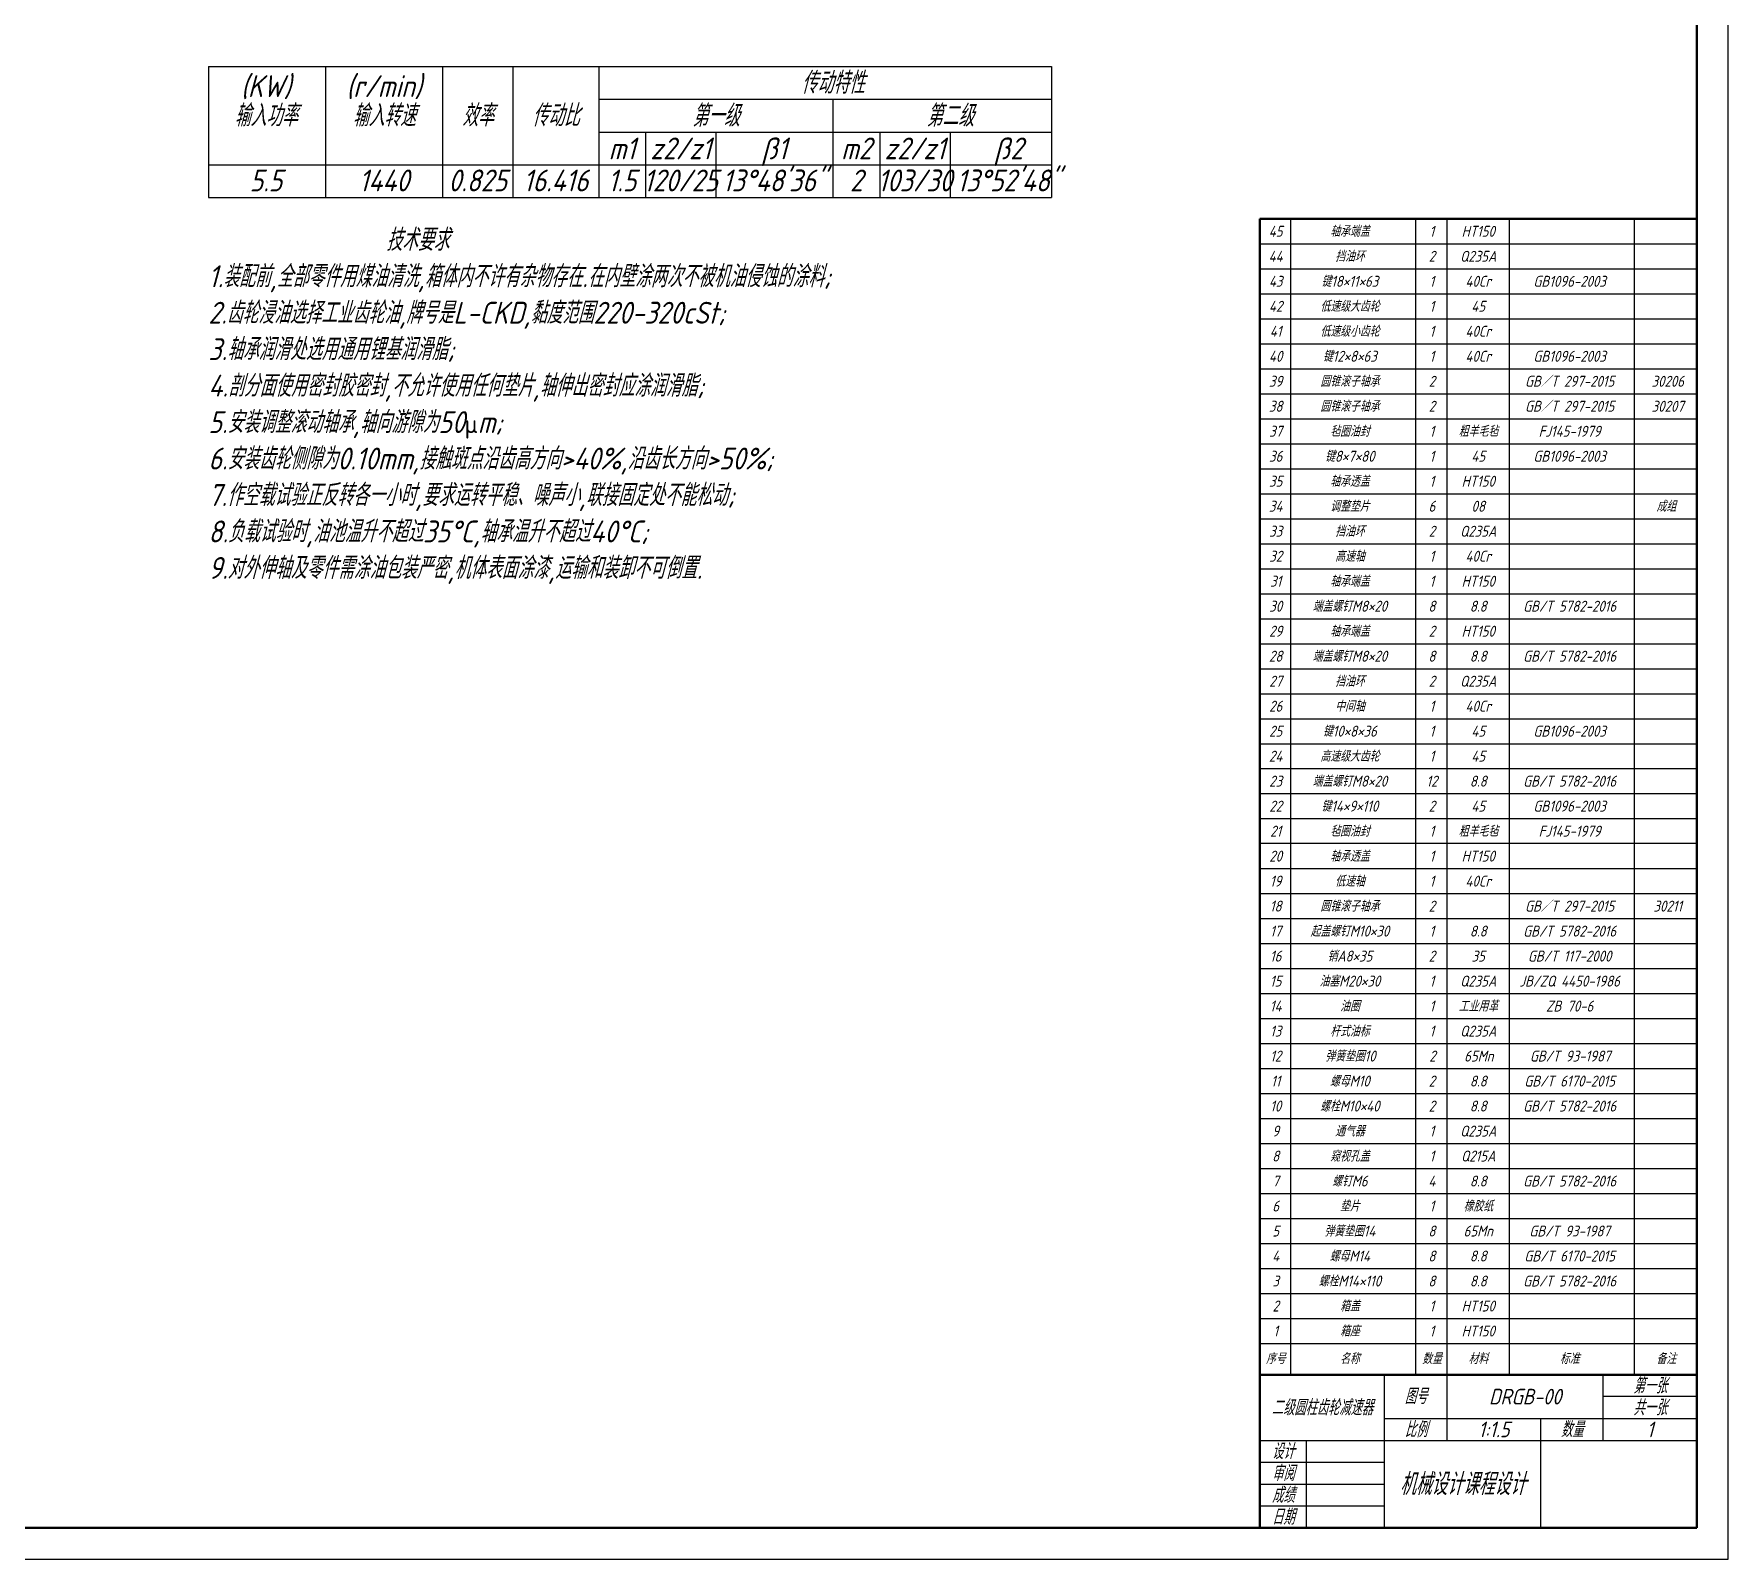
# Model space of a CAD drawing. Header units: millimetres. Extents: x 0 to 3756, y 0 to 2107.
# Drawn here: x 646 to 1189, y 0 to 488 of the extents above; entities that cross this region are included whole.
import ezdxf
from ezdxf.enums import TextEntityAlignment as Align

# ---------------------------------------------------------------- set-up
doc = ezdxf.new("R2010")
doc.units = ezdxf.units.MM
doc.header["$LTSCALE"] = 0.25
for name, color, linetype, lineweight in [('文字', 7, 'Continuous', 25), ('粗实线', 7, 'Continuous', 50), ('细实线', 7, 'Continuous', 25)]:
    doc.layers.add(name, color=color, linetype=linetype, lineweight=lineweight)
doc.styles.add('gbeitc', font='gbeitc.shx', dxfattribs={"height": 5, "bigfont": 'gbcbig.shx'})

msp = doc.modelspace()

# ---------------------------------------------------------------- linework, layer by layer
at = {"layer": '文字'}
for p, q in [((1179, 52), (1179, 422)), ((1039, 69), (1179, 69))]:
    msp.add_line(p, q, dxfattribs=at)
at = {"layer": '粗实线'}
for p, q in [((1179, 10), (1179, 831)), ((1039, 429), (1039, 221)), ((1179, 429), (1039, 429)), ((1179, 66), (1179, 362)), ((1039, 221), (1039, 59)), ((1179, 74), (1179, 66)), ((1039, 59), (1039, 69)), ((1179, 66), (1179, 10)), ((1039, 10), (1039, 59)), ((1039, 59), (1179, 59)), ((25, 10), (1179, 10)), ((819, 10), (999, 10)), ((819, 10), (999, 10)), ((1179, 10), (999, 10)), ((1179, 10), (1177, 10))]:
    msp.add_line(p, q, dxfattribs=at)
at = {"layer": '细实线'}
for p, q in [((1189, 0), (1189, 841)), ((702.3268, 477.771), (972.3268, 477.771)), ((702.3268, 477.771), (702.3268, 435.771)), ((739.8268, 477.771), (739.8268, 435.771)), ((777.3268, 477.771), (777.3268, 435.771)), ((799.8268, 477.771), (799.8268, 435.771)), ((827.3268, 477.771), (827.3268, 435.771)), ((972.3268, 477.771), (972.3268, 435.771)), ((827.3268, 467.271), (972.3268, 467.271)), ((902.3268, 467.271), (902.3268, 435.771)), ((827.3268, 456.771), (972.3268, 456.771)), ((842.3268, 456.771), (842.3268, 435.771)), ((864.8268, 456.771), (864.8268, 435.771)), ((917.3268, 456.771), (917.3268, 435.771)), ((939.8268, 456.771), (939.8268, 435.771)), ((702.3268, 446.271), (972.3268, 446.271)), ((702.3268, 435.771), (972.3268, 435.771)), ((1049, 59), (1049, 429)), ((1089, 59), (1089, 429)), ((1099, 59), (1099, 429)), ((1119, 59), (1119, 429)), ((1159, 59), (1159, 429)), ((1039, 421), (1179, 421)), ((1039, 413), (1179, 413)), ((1039, 405), (1179, 405)), ((1039, 397), (1179, 397)), ((1039, 389), (1179, 389)), ((1039, 381), (1179, 381)), ((1039, 373), (1179, 373)), ((1039, 365), (1179, 365)), ((1039, 357), (1179, 357)), ((1039, 349), (1179, 349)), ((1039, 341), (1179, 341)), ((1039, 333), (1179, 333)), ((1039, 325), (1179, 325)), ((1039, 317), (1179, 317)), ((1039, 309), (1179, 309)), ((1039, 301), (1179, 301)), ((1039, 293), (1179, 293)), ((1039, 285), (1179, 285)), ((1039, 277), (1179, 277)), ((1039, 269), (1179, 269)), ((1039, 261), (1179, 261)), ((1039, 253), (1179, 253)), ((1039, 245), (1179, 245)), ((1039, 237), (1179, 237)), ((1179, 229), (1039, 229)), ((1039, 221), (1179, 221)), ((1039, 213), (1179, 213)), ((1039, 205), (1179, 205)), ((1039, 197), (1179, 197)), ((1039, 189), (1179, 189)), ((1039, 181), (1179, 181)), ((1039, 173), (1179, 173)), ((1039, 165), (1179, 165)), ((1039, 157), (1179, 157)), ((1039, 149), (1179, 149)), ((1039, 141), (1179, 141)), ((1039, 133), (1179, 133)), ((1039, 125), (1179, 125)), ((1039, 117), (1179, 117)), ((1039, 109), (1179, 109)), ((1039, 101), (1179, 101)), ((1039, 93), (1179, 93)), ((1039, 85), (1179, 85)), ((1039, 77), (1179, 77)), ((1079, 10), (1079, 59)), ((1099, 38), (1099, 59)), ((1149, 38), (1149, 59)), ((1179, 52), (1149, 52)), ((1079, 45), (1179, 45)), ((1129, 10), (1129, 45)), ((1039, 38), (1179, 38)), ((1054, 10), (1054, 38)), ((1039, 31), (1079, 31)), ((1039, 24), (1079, 24)), ((1039, 17), (1079, 17)), ((0, 0), (1189, 0))]:
    msp.add_line(p, q, dxfattribs=at)

# ---------------------------------------------------------------- texts
at = {"layer": '文字', "style": 'gbeitc'}
for s, height, p in [('(KW)', 7, (720.7509, 471.471)), ('(r/min)', 7, (758.5768, 471.471)), ('传动特性', 7, (902.3268, 472.521)), ('输入功率', 7, (720.7509, 462.071)), ('输入转速', 7, (758.5768, 462.071)), ('效率', 7, (788.5768, 462.071)), ('传动比', 7, (813.5768, 462.071)), ('第一级', 7, (864.8268, 462.021)), ('第二级', 7, (939.8268, 462.021)), ('m1', 7, (834.8268, 451.521)), ('z2/z1', 7, (853.5768, 451.521)), ('β1', 7, (883.5768, 451.521)), ('m2', 7, (909.8268, 451.521)), ('z2/z1', 7, (928.5768, 451.521)), ('β2', 7, (958.5768, 451.521)), ('13°48\'36"', 7, (883.5768, 441.271)), ('13°52\'48"', 7, (958.5768, 441.271)), ('5.5', 7, (720.7509, 441.271)), ('1440', 7, (758.5768, 441.271)), ('0.825', 7, (788.5768, 441.271)), ('16.416', 7, (813.5768, 441.271)), ('1.5', 7, (834.8268, 441.271)), ('120/25', 7, (853.5768, 441.271)), ('2', 7, (909.8268, 441.271)), ('103/30', 7, (928.5768, 441.271)), ('45', 3.5, (1044.108, 425)), ('轴承端盖', 3.5, (1067.8448, 425)), ('1', 3.5, (1094.1324, 425)), ('HT150', 3.5, (1108.9742, 425)), ('44', 3.5, (1044.108, 417)), ('挡油环', 3.5, (1067.8448, 417)), ('2', 3.5, (1094.1324, 417)), ('Q235A', 3.5, (1108.9742, 417)), ('43', 3.5, (1044.108, 409)), ('键18×11×63', 3.5, (1067.8448, 409)), ('1', 3.5, (1094.1324, 409)), ('40Cr', 3.5, (1108.9742, 409)), ('GB1096-2003', 3.5, (1138.2443, 409)), ('42', 3.5, (1044.108, 401)), ('低速级大齿轮', 3.5, (1067.8448, 401)), ('1', 3.5, (1094.1324, 401)), ('45', 3.5, (1108.9742, 401)), ('41', 3.5, (1044.108, 393)), ('低速级小齿轮', 3.5, (1067.8448, 393)), ('1', 3.5, (1094.1324, 393)), ('40Cr', 3.5, (1108.9742, 393)), ('40', 3.5, (1044.108, 385)), ('键12×8×63', 3.5, (1067.8448, 385)), ('1', 3.5, (1094.1324, 385)), ('40Cr', 3.5, (1108.9742, 385)), ('GB1096-2003', 3.5, (1138.2443, 385)), ('39', 3.5, (1044.108, 377)), ('圆锥滚子轴承', 3.5, (1067.8448, 377)), ('2', 3.5, (1094.1324, 377)), ('GB／T 297-2015', 3.5, (1138.2443, 377)), ('38', 3.5, (1044.108, 369)), ('圆锥滚子轴承', 3.5, (1067.8448, 369)), ('2', 3.5, (1094.1324, 369)), ('GB／T 297-2015', 3.5, (1138.2443, 369)), ('37', 3.5, (1044.108, 361)), ('毡圈油封', 3.5, (1067.8448, 361)), ('1', 3.5, (1094.1324, 361)), ('粗羊毛毡', 3.5, (1108.9742, 361)), ('FJ145-1979', 3.5, (1138.2443, 361)), ('36', 3.5, (1044.108, 353)), ('键8×7×80', 3.5, (1067.8448, 353)), ('1', 3.5, (1094.1324, 353)), ('45', 3.5, (1108.9742, 353)), ('GB1096-2003', 3.5, (1138.2443, 353)), ('35', 3.5, (1044.108, 345)), ('轴承透盖', 3.5, (1067.8448, 345)), ('1', 3.5, (1094.1324, 345)), ('HT150', 3.5, (1108.9742, 345)), ('34', 3.5, (1044.108, 337)), ('调整垫片', 3.5, (1067.8448, 337)), ('6', 3.5, (1094.1324, 337)), ('08', 3.5, (1108.9742, 337)), ('成组', 3.5, (1169.1586, 337)), ('挡油环', 3.5, (1067.8448, 329)), ('33', 3.5, (1044.108, 329)), ('2', 3.5, (1094.1324, 329)), ('Q235A', 3.5, (1108.9742, 329)), ('32', 3.5, (1044.108, 321)), ('高速轴', 3.5, (1067.8448, 321)), ('1', 3.5, (1094.1324, 321)), ('40Cr', 3.5, (1108.9742, 321)), ('31', 3.5, (1044.108, 313)), ('轴承端盖', 3.5, (1067.8448, 313)), ('1', 3.5, (1094.1324, 313)), ('HT150', 3.5, (1108.9742, 313)), ('30', 3.5, (1044.108, 305)), ('端盖螺钉M8×20', 3.5, (1067.8448, 305)), ('8', 3.5, (1094.1324, 305)), ('8.8', 3.5, (1108.9742, 305)), ('GB/T 5782-2016', 3.5, (1138.2443, 305)), ('29', 3.5, (1044.108, 297)), ('轴承端盖', 3.5, (1067.8448, 297)), ('2', 3.5, (1094.1324, 297)), ('HT150', 3.5, (1108.9742, 297)), ('28', 3.5, (1044.108, 289)), ('端盖螺钉M8×20', 3.5, (1067.8448, 289)), ('8', 3.5, (1094.1324, 289)), ('8.8', 3.5, (1108.9742, 289)), ('GB/T 5782-2016', 3.5, (1138.2443, 289)), ('27', 3.5, (1044.108, 281)), ('挡油环', 3.5, (1067.8448, 281)), ('2', 3.5, (1094.1324, 281)), ('Q235A', 3.5, (1108.9742, 281)), ('26', 3.5, (1044.108, 273)), ('中间轴', 3.5, (1067.8448, 273)), ('1', 3.5, (1094.1324, 273)), ('40Cr', 3.5, (1108.9742, 273)), ('25', 3.5, (1044.108, 265)), ('键10×8×36', 3.5, (1067.8448, 265)), ('1', 3.5, (1094.1324, 265)), ('45', 3.5, (1108.9742, 265)), ('GB1096-2003', 3.5, (1138.2443, 265)), ('24', 3.5, (1044.108, 257)), ('高速级大齿轮', 3.5, (1067.8448, 257)), ('1', 3.5, (1094.1324, 257)), ('45', 3.5, (1108.9742, 257)), ('23', 3.5, (1044.108, 249)), ('端盖螺钉M8×20', 3.5, (1067.8448, 249)), ('12', 3.5, (1094.1324, 249)), ('8.8', 3.5, (1108.9742, 249)), ('GB/T 5782-2016', 3.5, (1138.2443, 249)), ('22', 3.5, (1044.108, 241)), ('键14×9×110', 3.5, (1067.8448, 241)), ('2', 3.5, (1094.1324, 241)), ('45', 3.5, (1108.9742, 241)), ('GB1096-2003', 3.5, (1138.2443, 241)), ('21', 3.5, (1044.108, 233)), ('毡圈油封', 3.5, (1067.8448, 233)), ('1', 3.5, (1094.1324, 233)), ('粗羊毛毡', 3.5, (1108.9742, 233)), ('FJ145-1979', 3.5, (1138.2443, 233)), ('20', 3.5, (1044.108, 225)), ('轴承透盖', 3.5, (1067.8448, 225)), ('1', 3.5, (1094.1324, 225)), ('HT150', 3.5, (1108.9742, 225)), ('19', 3.5, (1044.108, 217)), ('低速轴', 3.5, (1067.8448, 217)), ('1', 3.5, (1094.1324, 217)), ('40Cr', 3.5, (1108.9742, 217)), ('18', 3.5, (1044.108, 209)), ('圆锥滚子轴承', 3.5, (1067.8448, 209)), ('2', 3.5, (1094.1324, 209)), ('GB／T 297-2015', 3.5, (1138.2443, 209)), ('17', 3.5, (1044.108, 201)), ('起盖螺钉M10×30', 3.5, (1067.8448, 201)), ('1', 3.5, (1094.1324, 201)), ('8.8', 3.5, (1108.9742, 201)), ('GB/T 5782-2016', 3.5, (1138.2443, 201)), ('16', 3.5, (1044.108, 193)), ('销A8×35', 3.5, (1067.8448, 193)), ('2', 3.5, (1094.1324, 193)), ('35', 3.5, (1108.9742, 193)), ('GB/T 117-2000', 3.5, (1138.2443, 193)), ('15', 3.5, (1044.108, 185)), ('油塞M20×30', 3.5, (1067.8448, 185)), ('1', 3.5, (1094.1324, 185)), ('Q235A', 3.5, (1108.9742, 185)), ('JB/ZQ 4450-1986', 3.5, (1138.2443, 185)), ('油圈', 3.5, (1067.8448, 177)), ('工业用革', 3.5, (1108.9742, 177)), ('14', 3.5, (1044.108, 177)), ('1', 3.5, (1094.1324, 177)), ('ZB 70-6', 3.5, (1138.2443, 177)), ('13', 3.5, (1044.108, 169)), ('杆式油标', 3.5, (1067.8448, 169)), ('1', 3.5, (1094.1324, 169)), ('Q235A', 3.5, (1108.9742, 169)), ('弹簧垫圈10', 3.5, (1068.0309, 161)), ('12', 3.5, (1044.108, 161)), ('2', 3.5, (1094.3186, 161)), ('65Mn', 3.5, (1109.1603, 161)), ('GB/T 93-1987', 3.5, (1138.4304, 161)), ('11', 3.5, (1044.108, 153)), ('螺母M10', 3.5, (1067.8448, 153)), ('2', 3.5, (1094.1324, 153)), ('8.8', 3.5, (1108.9742, 153)), ('GB/T 6170-2015', 3.5, (1138.2443, 153)), ('10', 3.5, (1044.108, 145)), ('螺栓M10×40', 3.5, (1067.8448, 145)), ('2', 3.5, (1094.1324, 145)), ('8.8', 3.5, (1108.9742, 145)), ('GB/T 5782-2016', 3.5, (1138.2443, 145)), ('9', 3.5, (1044.108, 137)), ('通气器', 3.5, (1067.8448, 137)), ('1', 3.5, (1094.1324, 137)), ('Q235A', 3.5, (1108.9742, 137)), ('8', 3.5, (1044.108, 129)), ('窥视孔盖', 3.5, (1067.8448, 129)), ('1', 3.5, (1094.1324, 129)), ('Q215A', 3.5, (1108.9742, 129)), ('7', 3.5, (1044.108, 121)), ('螺钉M6', 3.5, (1067.8448, 121)), ('4', 3.5, (1094.1324, 121)), ('8.8', 3.5, (1108.9742, 121)), ('GB/T 5782-2016', 3.5, (1138.2443, 121)), ('6', 3.5, (1044.108, 113)), ('垫片', 3.5, (1067.8448, 113)), ('1', 3.5, (1094.1324, 113)), ('橡胶纸', 3.5, (1108.9742, 113)), ('5', 3.5, (1044.108, 105)), ('弹簧垫圈14', 3.5, (1067.8448, 105)), ('8', 3.5, (1094.1324, 105)), ('65Mn', 3.5, (1108.9742, 105)), ('GB/T 93-1987', 3.5, (1138.2443, 105)), ('4', 3.5, (1044.108, 97)), ('螺母M14', 3.5, (1067.8448, 97)), ('8', 3.5, (1094.1324, 97)), ('8.8', 3.5, (1108.9742, 97)), ('GB/T 6170-2015', 3.5, (1138.2443, 97)), ('3', 3.5, (1044.108, 89)), ('螺栓M14×110', 3.5, (1067.8448, 89)), ('8', 3.5, (1094.1324, 89)), ('8.8', 3.5, (1108.9742, 89)), ('GB/T 5782-2016', 3.5, (1138.2443, 89)), ('2', 3.5, (1044.108, 81)), ('箱盖', 3.5, (1067.8448, 81)), ('1', 3.5, (1094.1324, 81)), ('HT150', 3.5, (1108.9742, 81)), ('1', 3.5, (1044.108, 73)), ('箱座', 3.5, (1067.8448, 73)), ('1', 3.5, (1094.1324, 73)), ('HT150', 3.5, (1108.9742, 73)), ('序号', 3.5, (1044.108, 64.1629)), ('名称', 3.5, (1067.8448, 64.1629)), ('数量', 3.5, (1094.1324, 64.1629)), ('材料', 3.5, (1108.9742, 64.1629)), ('标准', 3.5, (1138.2443, 64.1629)), ('备注', 3.5, (1169.1586, 64.1629))]:
    msp.add_text(s, height=height, dxfattribs=at).set_placement(p, align=Align.MIDDLE_CENTER)
at = {"layer": '文字', "insert": (702.3268, 425.771), "char_height": 7, "width": 270, "attachment_point": 1, "style": 'gbeitc'}
msp.add_mtext('               技术要求^J1.装配前,全部零件用煤油清洗,箱体内不许有杂物存在.在内壁涂两次不被机油侵蚀的涂料;\\P2.齿轮浸油选择工业齿轮油,牌号是L-CKD,黏度范围220-320cSt;^J3.轴承润滑处选用通用锂基润滑脂;^J4.剖分面使用密封胶密封,不允许使用任何垫片,轴伸出密封应涂润滑脂;\\P5.安装调整滚动轴承,轴向游隙为50{\\fGENISO|b0|i0|c0|p2;\\H0.83333x;μ}m;\\P6.安装齿轮侧隙为0.10mm,接触斑点沿齿高方向>40%,沿齿长方向>50%;\\P7.作空载试验正反转各一小时,要求运转平稳、噪声小,联接固定处不能松动;\\P8.负载试验时,油池温升不超过35%%DC,轴承温升不超过40%%DC;\\P9.对外伸轴及零件需涂油包装严密,机体表面涂漆,运输和装卸不可倒置.', dxfattribs=at)
at = {"layer": '文字', "char_height": 3.5, "attachment_point": 5, "style": 'gbeitc'}
for s, insert in [('30206', (1169.6586, 377)), ('30207', (1169.6586, 369)), ('30211', (1169.6586, 209))]:
    msp.add_mtext_dynamic_manual_height_columns(s, width=25, gutter_width=12.5, heights=[0], dxfattribs=dict(at, insert=insert))
at = {"layer": '细实线', "attachment_point": 5, "style": 'gbeitc'}
for s, width, gutter_width, insert, char_height in [('图号', 20, 25, (1089, 52.1218), 5), ('DRGB-00', 50, 17.5, (1124, 52), 5), ('第一张', 30, 17.5, (1164, 55.5), 5), ('二级圆柱齿轮减速器', 40, 17.5, (1059, 48.5), 5), ('共一张', 30, 17.5, (1164, 48.5), 5), ('比例', 20, 25, (1089, 41.5), 5), ('1:1.5', 30, 25, (1114, 41.5), 5), ('数量', 20, 25, (1139, 41.5), 5), ('1', 30, 17.5, (1164, 41.5), 5), ('设计', 15, 25, (1046.5, 34.5), 5), ('审阅', 15, 25, (1046.5, 27.5), 5), ('机械设计课程设计', 50, 25, (1104, 24), 7), ('成绩', 15, 25, (1046.5, 20.5), 5), ('日期', 15, 25, (1046.5, 13.5), 5)]:
    msp.add_mtext_dynamic_manual_height_columns(s, width=width, gutter_width=gutter_width, heights=[0], dxfattribs=dict(at, insert=insert, char_height=char_height))

doc.saveas('drawing.dxf')
